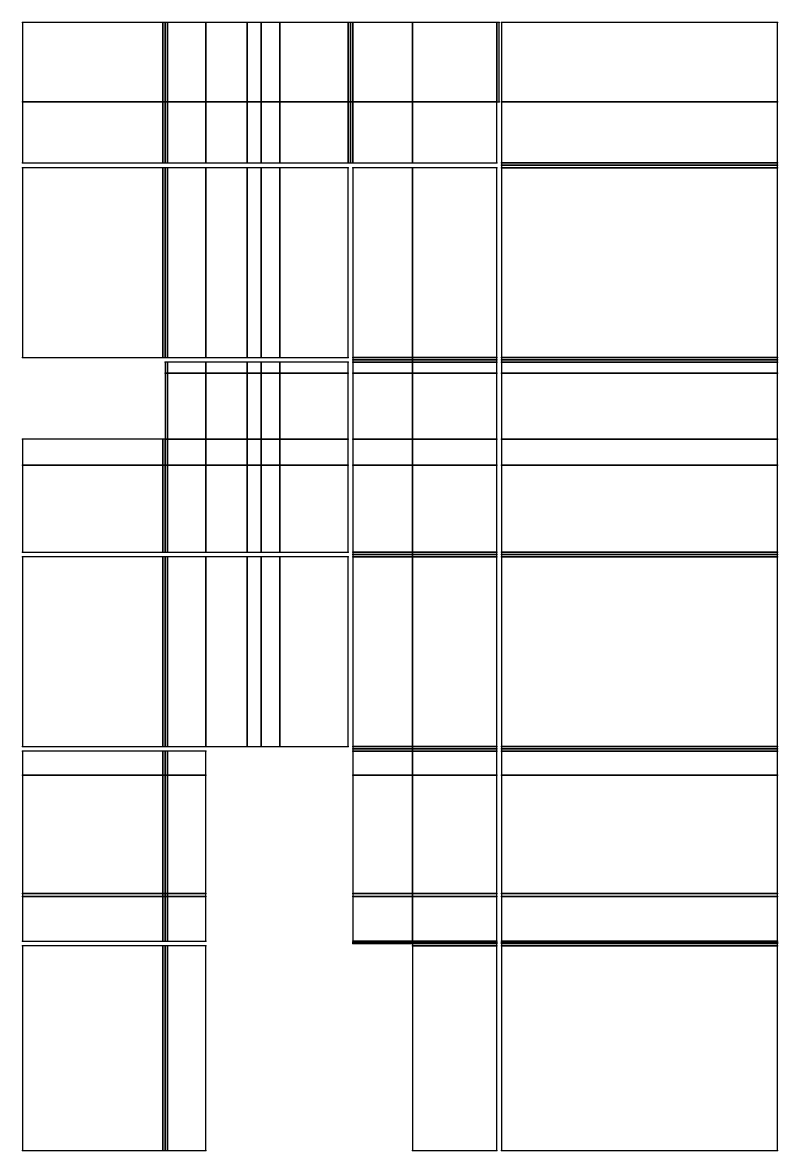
# Model space of a CAD drawing. Extents: x 0 to 55.8, y 0 to 48.2.
# Drawn here: x 0 to 32.26, y 0 to 48.16 of the extents above; entities that cross this region are included whole.
import ezdxf

# ---------------------------------------------------------------- set-up
doc = ezdxf.new("R2010")
doc.units = 0
doc.layers.add('points', color=1, linetype='CONTINUOUS')
doc.layers.add('slabs_blocks', color=1, linetype='CONTINUOUS')

msp = doc.modelspace()

# ---------------------------------------------------------------- linework, layer by layer
at = {"layer": 'points', "color": 0}
for p in [(0, 48.159, 4.4196), (5.996, 48.159, 4.4196), (6.096, 48.159, 4.4196), (6.196, 48.159, 4.4196), (7.828, 48.159, 4.4196), (9.596, 48.159, 4.4196), (10.2, 48.159, 4.4196), (11, 48.159, 4.4196), (13.9208, 48.159, 4.4196), (14.0208, 48.159, 4.4196), (14.1208, 48.159, 4.4196), (16.66, 48.159, 4.4196), (20.2708, 48.159, 4.4196), (20.3708, 48.159, 4.4196), (20.4708, 48.159, 4.4196), (32.2596, 48.159, 4.4196), (0, 44.77, 4.7752), (0, 44.77, 4.4196), (5.996, 44.77, 4.7752), (5.996, 44.77, 4.4196), (6.096, 44.77, 4.4196), (6.096, 44.77, 4.7752), (6.196, 44.77, 4.7752), (6.196, 44.77, 4.4196), (7.828, 44.77, 4.7752), (7.828, 44.77, 4.4196), (9.596, 44.77, 4.4196), (9.596, 44.77, 4.7752), (10.2, 44.77, 4.7752), (10.2, 44.77, 4.4196), (11, 44.77, 4.7752), (11, 44.77, 4.4196), (13.9208, 44.77, 4.4196), (13.9208, 44.77, 4.7752), (14.0208, 44.77, 4.4196), (14.0208, 44.77, 4.7752), (14.1208, 44.77, 4.4196), (14.1208, 44.77, 4.7752), (16.66, 44.77, 4.4196), (16.66, 44.77, 4.7752), (20.2708, 44.77, 4.4196), (20.2708, 44.77, 4.7752), (20.3708, 44.77, 4.4196), (20.4708, 44.77, 4.4196), (32.2596, 44.77, 4.4196), (0, 42.163, 4.7752), (0, 41.963, 4.7752), (5.996, 42.163, 4.7752), (5.996, 41.963, 4.7752), (6.096, 42.163, 4.7752), (6.096, 41.963, 4.7752), (6.196, 42.163, 4.7752), (6.196, 41.963, 4.7752), (7.828, 42.163, 4.7752), (7.828, 41.963, 4.7752), (9.596, 42.163, 4.7752), (9.596, 41.963, 4.7752), (10.2, 42.163, 4.7752), (10.2, 41.963, 4.7752), (11, 42.163, 4.7752), (11, 41.963, 4.7752), (13.9208, 42.163, 4.7752), (13.9208, 41.963, 4.7752), (14.0208, 42.163, 4.7752), (14.1208, 42.163, 4.7752), (14.1208, 41.963, 4.7752), (16.66, 42.163, 4.7752), (16.66, 41.963, 4.7752), (20.2708, 42.163, 4.7752), (20.2708, 41.963, 4.7752), (20.4708, 42.163, 4.4196), (20.4708, 42.063, 4.4196), (20.4708, 41.963, 4.4196), (32.2596, 42.163, 4.4196), (32.2596, 42.063, 4.4196), (32.2596, 41.963, 4.4196), (0, 33.857, 4.7752), (5.996, 33.857, 4.7752), (6.096, 33.857, 4.7752), (6.196, 33.857, 4.7752), (7.828, 33.857, 4.7752), (9.596, 33.857, 4.7752), (10.2, 33.857, 4.7752), (11, 33.857, 4.7752), (13.9208, 33.857, 4.7752), (14.1208, 33.857, 4.7752), (14.1208, 33.757, 4.7752), (16.66, 33.857, 4.7752), (16.66, 33.757, 4.7752), (20.2708, 33.857, 4.7752), (20.2708, 33.757, 4.7752), (20.4708, 33.857, 4.4196), (20.4708, 33.757, 4.4196), (32.2596, 33.857, 4.4196), (32.2596, 33.757, 4.4196), (6.096, 33.657, 4.7752), (6.196, 33.657, 4.7752), (7.828, 33.657, 4.7752), (9.596, 33.657, 4.7752), (10.2, 33.657, 4.7752), (11, 33.657, 4.7752), (13.9208, 33.657, 4.7752), (14.1208, 33.657, 4.7752), (16.66, 33.657, 4.7752), (20.2708, 33.657, 4.7752), (20.4708, 33.657, 4.4196), (32.2596, 33.657, 4.4196), (6.096, 33.183, 4.7752), (6.196, 33.183, 4.7752), (7.828, 33.183, 4.7752), (9.596, 33.183, 4.7752), (10.2, 33.183, 4.7752), (11, 33.183, 4.7752), (13.9208, 33.183, 4.7752), (14.1208, 33.183, 4.7752), (16.66, 33.183, 4.7752), (20.2708, 33.183, 4.7752), (20.4708, 33.183, 4.4196), (32.2596, 33.183, 4.4196), (0, 30.373, 4.7752), (5.996, 30.373, 4.7752), (6.096, 30.373, 4.7752), (6.196, 30.373, 4.7752), (7.828, 30.373, 4.7752), (9.596, 30.373, 4.7752), (10.2, 30.373, 4.7752), (11, 30.373, 4.7752), (13.9208, 30.373, 4.7752), (14.1208, 30.373, 4.7752), (16.66, 30.373, 4.7752), (20.2708, 30.373, 4.7752), (20.4708, 30.373, 4.4196), (32.2596, 30.373, 4.4196), (0, 29.257, 4.7752), (5.996, 29.257, 4.7752), (6.096, 29.257, 4.7752), (6.196, 29.257, 4.7752), (7.828, 29.257, 4.7752), (9.596, 29.257, 4.7752), (10.2, 29.257, 4.7752), (11, 29.257, 4.7752), (13.9208, 29.257, 4.7752), (14.1208, 29.257, 4.7752), (16.66, 29.257, 4.7752), (20.2708, 29.257, 4.7752), (20.4708, 29.257, 4.4196), (32.2596, 29.257, 4.4196), (0, 25.551, 4.7752), (5.996, 25.551, 4.7752), (6.096, 25.551, 4.7752), (6.196, 25.551, 4.7752), (7.828, 25.551, 4.7752), (9.596, 25.551, 4.7752), (10.2, 25.551, 4.7752), (11, 25.551, 4.7752), (13.9208, 25.551, 4.7752), (14.1208, 25.551, 4.7752), (16.66, 25.551, 4.7752), (20.2708, 25.551, 4.7752), (20.4708, 25.551, 4.4196), (32.2596, 25.551, 4.4196), (0, 25.351, 4.7752), (5.996, 25.351, 4.7752), (6.096, 25.351, 4.7752), (6.196, 25.351, 4.7752), (7.828, 25.351, 4.7752), (9.596, 25.351, 4.7752), (10.2, 25.351, 4.7752), (11, 25.351, 4.7752), (13.9208, 25.351, 4.7752), (14.1208, 25.451, 4.7752), (14.1208, 25.351, 4.7752), (16.66, 25.451, 4.7752), (16.66, 25.351, 4.7752), (20.2708, 25.451, 4.7752), (20.2708, 25.351, 4.7752), (20.4708, 25.451, 4.4196), (20.4708, 25.351, 4.4196), (32.2596, 25.451, 4.4196), (32.2596, 25.351, 4.4196), (0, 17.245, 4.7752), (0, 17.045, 4.7752), (5.996, 17.245, 4.7752), (5.996, 17.045, 4.7752), (6.096, 17.245, 4.7752), (6.096, 17.045, 4.7752), (6.196, 17.245, 4.7752), (6.196, 17.045, 4.7752), (7.828, 17.245, 4.7752), (7.828, 17.045, 4.7752), (9.596, 17.245, 4.7752), (10.2, 17.245, 4.7752), (11, 17.245, 4.7752), (13.9208, 17.245, 4.7752), (14.1208, 17.245, 4.7752), (14.1208, 17.145, 4.7752), (14.1208, 17.045, 4.7752), (16.66, 17.245, 4.7752), (16.66, 17.145, 4.7752), (16.66, 17.045, 4.7752), (20.2708, 17.245, 4.7752), (20.2708, 17.145, 4.7752), (20.2708, 17.045, 4.7752), (20.4708, 17.245, 4.4196), (20.4708, 17.145, 4.4196), (20.4708, 17.045, 4.4196), (32.2596, 17.245, 4.4196), (32.2596, 17.145, 4.4196), (32.2596, 17.045, 4.4196), (0, 16.02, 4.7752), (5.996, 16.02, 4.7752), (6.096, 16.02, 4.7752), (6.196, 16.02, 4.7752), (7.828, 16.02, 4.7752), (14.1208, 16.02, 4.7752), (16.66, 16.02, 4.7752), (20.2708, 16.02, 4.7752), (20.4708, 16.02, 4.4196), (32.2596, 16.02, 4.4196), (0, 10.975, 4.7752), (0, 10.839, 4.7752), (5.996, 10.975, 4.7752), (5.996, 10.839, 4.7752), (6.096, 10.975, 4.7752), (6.096, 10.839, 4.7752), (6.196, 10.975, 4.7752), (6.196, 10.839, 4.7752), (7.828, 10.975, 4.7752), (7.828, 10.839, 4.7752), (14.1208, 10.975, 4.7752), (14.1208, 10.839, 4.7752), (16.66, 10.975, 4.7752), (16.66, 10.839, 4.7752), (20.2708, 10.975, 4.7752), (20.2708, 10.839, 4.7752), (20.4708, 10.975, 4.4196), (20.4708, 10.975, 4.7752), (20.4708, 10.839, 4.4196), (20.4708, 10.839, 4.7752), (32.2596, 10.975, 4.4196), (32.2596, 10.975, 4.7752), (32.2596, 10.839, 4.4196), (32.2596, 10.839, 4.7752), (0, 8.939, 4.7752), (0, 8.739, 4.7752), (5.996, 8.939, 4.7752), (5.996, 8.739, 4.7752), (6.096, 8.939, 4.7752), (6.096, 8.739, 4.7752), (6.196, 8.939, 4.7752), (6.196, 8.739, 4.7752), (7.828, 8.939, 4.7752), (7.828, 8.739, 4.7752), (14.1208, 8.939, 4.7752), (14.1208, 8.875, 4.7752), (14.1208, 8.839, 4.7752), (16.66, 8.939, 4.7752), (16.66, 8.875, 4.7752), (16.66, 8.839, 4.7752), (16.66, 8.739, 4.7752), (20.2708, 8.939, 4.7752), (20.2708, 8.875, 4.7752), (20.2708, 8.839, 4.7752), (20.2708, 8.739, 4.7752), (20.4708, 8.939, 4.4196), (20.4708, 8.939, 4.7752), (20.4708, 8.875, 4.4196), (20.4708, 8.875, 4.7752), (20.4708, 8.839, 4.4196), (20.4708, 8.839, 4.7752), (20.4708, 8.739, 4.7752), (32.2596, 8.939, 4.4196), (32.2596, 8.939, 4.7752), (32.2596, 8.875, 4.4196), (32.2596, 8.875, 4.7752), (32.2596, 8.839, 4.4196), (32.2596, 8.839, 4.7752), (32.2596, 8.739, 4.7752), (0, 0, 4.7752), (5.996, 0, 4.7752), (6.096, 0, 4.7752), (6.196, 0, 4.7752), (7.828, 0, 4.7752), (16.66, 0, 4.7752), (20.2708, 0, 4.7752), (20.4708, 0, 4.7752), (32.2596, 0, 4.7752)]:
    msp.add_point(p, dxfattribs=at)
at = {"layer": 'slabs_blocks', "color": 0}
for p, q in [((5.996, 48.159, 4.4196), (0, 48.159, 4.4196)), ((0, 48.159, 4.4196), (0, 44.77, 4.4196)), ((5.996, 44.77, 4.4196), (5.996, 48.159, 4.4196)), ((6.096, 48.159, 4.4196), (5.996, 48.159, 4.4196)), ((6.096, 44.77, 4.4196), (6.096, 48.159, 4.4196)), ((6.196, 48.159, 4.4196), (6.096, 48.159, 4.4196)), ((7.828, 48.159, 4.4196), (6.196, 48.159, 4.4196)), ((6.196, 44.77, 4.4196), (6.196, 48.159, 4.4196)), ((9.596, 48.159, 4.4196), (7.828, 48.159, 4.4196)), ((7.828, 44.77, 4.4196), (7.828, 48.159, 4.4196)), ((9.596, 44.77, 4.4196), (9.596, 48.159, 4.4196)), ((10.2, 48.159, 4.4196), (9.596, 48.159, 4.4196)), ((11, 48.159, 4.4196), (10.2, 48.159, 4.4196)), ((10.2, 44.77, 4.4196), (10.2, 48.159, 4.4196)), ((11, 44.77, 4.4196), (11, 48.159, 4.4196)), ((13.9208, 48.159, 4.4196), (11, 48.159, 4.4196)), ((13.9208, 44.77, 4.4196), (13.9208, 48.159, 4.4196)), ((14.0208, 48.159, 4.4196), (13.9208, 48.159, 4.4196)), ((14.0208, 44.77, 4.4196), (14.0208, 48.159, 4.4196)), ((14.1208, 48.159, 4.4196), (14.0208, 48.159, 4.4196)), ((14.1208, 44.77, 4.4196), (14.1208, 48.159, 4.4196)), ((16.66, 48.159, 4.4196), (14.1208, 48.159, 4.4196)), ((20.2708, 48.159, 4.4196), (16.66, 48.159, 4.4196)), ((16.66, 44.77, 4.4196), (16.66, 48.159, 4.4196)), ((20.2708, 44.77, 4.4196), (20.2708, 48.159, 4.4196)), ((20.3708, 48.159, 4.4196), (20.2708, 48.159, 4.4196)), ((20.3708, 44.77, 4.4196), (20.3708, 48.159, 4.4196)), ((32.2596, 48.159, 4.4196), (20.4708, 48.159, 4.4196)), ((20.4708, 48.159, 4.4196), (20.4708, 44.77, 4.4196)), ((32.2596, 44.77, 4.4196), (32.2596, 48.159, 4.4196)), ((0, 44.77, 4.7752), (0, 42.163, 4.7752)), ((5.996, 44.77, 4.7752), (0, 44.77, 4.7752)), ((0, 44.77, 4.4196), (5.996, 44.77, 4.4196)), ((5.996, 42.163, 4.7752), (5.996, 44.77, 4.7752)), ((6.096, 44.77, 4.7752), (5.996, 44.77, 4.7752)), ((5.996, 44.77, 4.4196), (6.096, 44.77, 4.4196)), ((6.096, 42.163, 4.7752), (6.096, 44.77, 4.7752)), ((6.196, 44.77, 4.7752), (6.096, 44.77, 4.7752)), ((6.096, 44.77, 4.4196), (6.196, 44.77, 4.4196)), ((6.196, 42.163, 4.7752), (6.196, 44.77, 4.7752)), ((7.828, 44.77, 4.7752), (6.196, 44.77, 4.7752)), ((6.196, 44.77, 4.4196), (7.828, 44.77, 4.4196)), ((9.596, 44.77, 4.7752), (7.828, 44.77, 4.7752)), ((7.828, 44.77, 4.4196), (9.596, 44.77, 4.4196)), ((7.828, 42.163, 4.7752), (7.828, 44.77, 4.7752)), ((9.596, 42.163, 4.7752), (9.596, 44.77, 4.7752)), ((10.2, 44.77, 4.7752), (9.596, 44.77, 4.7752)), ((9.596, 44.77, 4.4196), (10.2, 44.77, 4.4196)), ((10.2, 42.163, 4.7752), (10.2, 44.77, 4.7752)), ((11, 44.77, 4.7752), (10.2, 44.77, 4.7752)), ((10.2, 44.77, 4.4196), (11, 44.77, 4.4196)), ((13.9208, 44.77, 4.7752), (11, 44.77, 4.7752)), ((11, 42.163, 4.7752), (11, 44.77, 4.7752)), ((11, 44.77, 4.4196), (13.9208, 44.77, 4.4196)), ((13.9208, 42.163, 4.7752), (13.9208, 44.77, 4.7752)), ((14.0208, 44.77, 4.7752), (13.9208, 44.77, 4.7752)), ((13.9208, 44.77, 4.4196), (14.0208, 44.77, 4.4196)), ((14.0208, 42.163, 4.7752), (14.0208, 44.77, 4.7752)), ((14.1208, 44.77, 4.7752), (14.0208, 44.77, 4.7752)), ((14.0208, 44.77, 4.4196), (14.1208, 44.77, 4.4196)), ((14.1208, 42.163, 4.7752), (14.1208, 44.77, 4.7752)), ((16.66, 44.77, 4.7752), (14.1208, 44.77, 4.7752)), ((14.1208, 44.77, 4.4196), (16.66, 44.77, 4.4196)), ((16.66, 44.77, 4.4196), (20.2708, 44.77, 4.4196)), ((20.2708, 44.77, 4.7752), (16.66, 44.77, 4.7752)), ((16.66, 42.163, 4.7752), (16.66, 44.77, 4.7752)), ((20.2708, 44.77, 4.4196), (20.3708, 44.77, 4.4196)), ((20.2708, 42.163, 4.7752), (20.2708, 44.77, 4.7752)), ((32.2596, 44.77, 4.4196), (20.4708, 44.77, 4.4196)), ((20.4708, 44.77, 4.4196), (20.4708, 42.163, 4.4196)), ((32.2596, 42.163, 4.4196), (32.2596, 44.77, 4.4196)), ((0, 42.163, 4.7752), (5.996, 42.163, 4.7752)), ((5.996, 41.963, 4.7752), (0, 41.963, 4.7752)), ((0, 41.963, 4.7752), (0, 33.857, 4.7752)), ((5.996, 42.163, 4.7752), (6.096, 42.163, 4.7752)), ((6.096, 41.963, 4.7752), (5.996, 41.963, 4.7752)), ((5.996, 33.857, 4.7752), (5.996, 41.963, 4.7752)), ((6.096, 42.163, 4.7752), (6.196, 42.163, 4.7752)), ((6.096, 33.857, 4.7752), (6.096, 41.963, 4.7752)), ((6.196, 41.963, 4.7752), (6.096, 41.963, 4.7752)), ((6.196, 42.163, 4.7752), (7.828, 42.163, 4.7752)), ((6.196, 33.857, 4.7752), (6.196, 41.963, 4.7752)), ((7.828, 41.963, 4.7752), (6.196, 41.963, 4.7752)), ((7.828, 42.163, 4.7752), (9.596, 42.163, 4.7752)), ((7.828, 33.857, 4.7752), (7.828, 41.963, 4.7752)), ((9.596, 41.963, 4.7752), (7.828, 41.963, 4.7752)), ((9.596, 42.163, 4.7752), (10.2, 42.163, 4.7752)), ((9.596, 33.857, 4.7752), (9.596, 41.963, 4.7752)), ((10.2, 41.963, 4.7752), (9.596, 41.963, 4.7752)), ((10.2, 42.163, 4.7752), (11, 42.163, 4.7752)), ((10.2, 33.857, 4.7752), (10.2, 41.963, 4.7752)), ((11, 41.963, 4.7752), (10.2, 41.963, 4.7752)), ((11, 42.163, 4.7752), (13.9208, 42.163, 4.7752)), ((13.9208, 41.963, 4.7752), (11, 41.963, 4.7752)), ((11, 33.857, 4.7752), (11, 41.963, 4.7752)), ((13.9208, 42.163, 4.7752), (14.0208, 42.163, 4.7752)), ((13.9208, 33.857, 4.7752), (13.9208, 41.963, 4.7752)), ((14.0208, 42.163, 4.7752), (14.1208, 42.163, 4.7752)), ((14.1208, 42.163, 4.7752), (16.66, 42.163, 4.7752)), ((14.1208, 41.963, 4.7752), (14.1208, 33.857, 4.7752)), ((16.66, 41.963, 4.7752), (14.1208, 41.963, 4.7752)), ((16.66, 42.163, 4.7752), (20.2708, 42.163, 4.7752)), ((16.66, 33.857, 4.7752), (16.66, 41.963, 4.7752)), ((20.2708, 41.963, 4.7752), (16.66, 41.963, 4.7752)), ((20.2708, 33.857, 4.7752), (20.2708, 41.963, 4.7752)), ((32.2596, 42.163, 4.4196), (20.4708, 42.163, 4.4196)), ((20.4708, 42.163, 4.4196), (20.4708, 42.063, 4.4196)), ((32.2596, 42.063, 4.4196), (20.4708, 42.063, 4.4196)), ((20.4708, 42.063, 4.4196), (20.4708, 41.963, 4.4196)), ((32.2596, 41.963, 4.4196), (20.4708, 41.963, 4.4196)), ((20.4708, 41.963, 4.4196), (20.4708, 33.857, 4.4196)), ((32.2596, 42.063, 4.4196), (32.2596, 42.163, 4.4196)), ((32.2596, 41.963, 4.4196), (32.2596, 42.063, 4.4196)), ((32.2596, 33.857, 4.4196), (32.2596, 41.963, 4.4196)), ((0, 33.857, 4.7752), (5.996, 33.857, 4.7752)), ((5.996, 33.857, 4.7752), (6.096, 33.857, 4.7752)), ((6.096, 33.857, 4.7752), (6.196, 33.857, 4.7752)), ((6.196, 33.857, 4.7752), (7.828, 33.857, 4.7752)), ((7.828, 33.857, 4.7752), (9.596, 33.857, 4.7752)), ((9.596, 33.857, 4.7752), (10.2, 33.857, 4.7752)), ((10.2, 33.857, 4.7752), (11, 33.857, 4.7752)), ((11, 33.857, 4.7752), (13.9208, 33.857, 4.7752)), ((16.66, 33.857, 4.7752), (14.1208, 33.857, 4.7752)), ((14.1208, 33.857, 4.7752), (14.1208, 33.757, 4.7752)), ((16.66, 33.757, 4.7752), (14.1208, 33.757, 4.7752)), ((14.1208, 33.757, 4.7752), (14.1208, 33.657, 4.7752)), ((16.66, 33.757, 4.7752), (16.66, 33.857, 4.7752)), ((20.2708, 33.857, 4.7752), (16.66, 33.857, 4.7752)), ((16.66, 33.657, 4.7752), (16.66, 33.757, 4.7752)), ((20.2708, 33.757, 4.7752), (16.66, 33.757, 4.7752)), ((20.2708, 33.757, 4.7752), (20.2708, 33.857, 4.7752)), ((20.2708, 33.657, 4.7752), (20.2708, 33.757, 4.7752)), ((32.2596, 33.857, 4.4196), (20.4708, 33.857, 4.4196)), ((20.4708, 33.857, 4.4196), (20.4708, 33.757, 4.4196)), ((32.2596, 33.757, 4.4196), (20.4708, 33.757, 4.4196)), ((20.4708, 33.757, 4.4196), (20.4708, 33.657, 4.4196)), ((32.2596, 33.757, 4.4196), (32.2596, 33.857, 4.4196)), ((32.2596, 33.657, 4.4196), (32.2596, 33.757, 4.4196)), ((6.196, 33.657, 4.7752), (6.096, 33.657, 4.7752)), ((6.096, 33.657, 4.7752), (6.096, 33.183, 4.7752)), ((6.196, 33.183, 4.7752), (6.196, 33.657, 4.7752)), ((7.828, 33.657, 4.7752), (6.196, 33.657, 4.7752)), ((7.828, 33.183, 4.7752), (7.828, 33.657, 4.7752)), ((9.596, 33.657, 4.7752), (7.828, 33.657, 4.7752)), ((9.596, 33.183, 4.7752), (9.596, 33.657, 4.7752)), ((10.2, 33.657, 4.7752), (9.596, 33.657, 4.7752)), ((10.2, 33.183, 4.7752), (10.2, 33.657, 4.7752)), ((11, 33.657, 4.7752), (10.2, 33.657, 4.7752)), ((11, 33.183, 4.7752), (11, 33.657, 4.7752)), ((13.9208, 33.657, 4.7752), (11, 33.657, 4.7752)), ((13.9208, 33.183, 4.7752), (13.9208, 33.657, 4.7752)), ((16.66, 33.657, 4.7752), (14.1208, 33.657, 4.7752)), ((14.1208, 33.657, 4.7752), (14.1208, 33.183, 4.7752)), ((20.2708, 33.657, 4.7752), (16.66, 33.657, 4.7752)), ((16.66, 33.183, 4.7752), (16.66, 33.657, 4.7752)), ((20.2708, 33.183, 4.7752), (20.2708, 33.657, 4.7752)), ((32.2596, 33.657, 4.4196), (20.4708, 33.657, 4.4196)), ((20.4708, 33.657, 4.4196), (20.4708, 33.183, 4.4196)), ((32.2596, 33.183, 4.4196), (32.2596, 33.657, 4.4196)), ((6.196, 33.183, 4.7752), (6.096, 33.183, 4.7752)), ((6.096, 33.183, 4.7752), (6.096, 30.373, 4.7752)), ((7.828, 33.183, 4.7752), (6.196, 33.183, 4.7752)), ((6.196, 30.373, 4.7752), (6.196, 33.183, 4.7752)), ((7.828, 30.373, 4.7752), (7.828, 33.183, 4.7752)), ((9.596, 33.183, 4.7752), (7.828, 33.183, 4.7752)), ((9.596, 30.373, 4.7752), (9.596, 33.183, 4.7752)), ((10.2, 33.183, 4.7752), (9.596, 33.183, 4.7752)), ((10.2, 30.373, 4.7752), (10.2, 33.183, 4.7752)), ((11, 33.183, 4.7752), (10.2, 33.183, 4.7752)), ((11, 30.373, 4.7752), (11, 33.183, 4.7752)), ((13.9208, 33.183, 4.7752), (11, 33.183, 4.7752)), ((13.9208, 30.373, 4.7752), (13.9208, 33.183, 4.7752)), ((16.66, 33.183, 4.7752), (14.1208, 33.183, 4.7752)), ((14.1208, 33.183, 4.7752), (14.1208, 30.373, 4.7752)), ((16.66, 30.373, 4.7752), (16.66, 33.183, 4.7752)), ((20.2708, 33.183, 4.7752), (16.66, 33.183, 4.7752)), ((20.2708, 30.373, 4.7752), (20.2708, 33.183, 4.7752)), ((32.2596, 33.183, 4.4196), (20.4708, 33.183, 4.4196)), ((20.4708, 33.183, 4.4196), (20.4708, 30.373, 4.4196)), ((32.2596, 30.373, 4.4196), (32.2596, 33.183, 4.4196)), ((5.996, 30.373, 4.7752), (0, 30.373, 4.7752)), ((0, 30.373, 4.7752), (0, 29.257, 4.7752)), ((5.996, 29.257, 4.7752), (5.996, 30.373, 4.7752)), ((6.096, 30.373, 4.7752), (5.996, 30.373, 4.7752)), ((6.096, 29.257, 4.7752), (6.096, 30.373, 4.7752)), ((6.196, 30.373, 4.7752), (6.096, 30.373, 4.7752)), ((6.196, 29.257, 4.7752), (6.196, 30.373, 4.7752)), ((7.828, 30.373, 4.7752), (6.196, 30.373, 4.7752)), ((9.596, 30.373, 4.7752), (7.828, 30.373, 4.7752)), ((7.828, 29.257, 4.7752), (7.828, 30.373, 4.7752)), ((9.596, 29.257, 4.7752), (9.596, 30.373, 4.7752)), ((10.2, 30.373, 4.7752), (9.596, 30.373, 4.7752)), ((10.2, 29.257, 4.7752), (10.2, 30.373, 4.7752)), ((11, 30.373, 4.7752), (10.2, 30.373, 4.7752)), ((11, 29.257, 4.7752), (11, 30.373, 4.7752)), ((13.9208, 30.373, 4.7752), (11, 30.373, 4.7752)), ((13.9208, 29.257, 4.7752), (13.9208, 30.373, 4.7752)), ((16.66, 30.373, 4.7752), (14.1208, 30.373, 4.7752)), ((14.1208, 30.373, 4.7752), (14.1208, 29.257, 4.7752)), ((16.66, 29.257, 4.7752), (16.66, 30.373, 4.7752)), ((20.2708, 30.373, 4.7752), (16.66, 30.373, 4.7752)), ((20.2708, 29.257, 4.7752), (20.2708, 30.373, 4.7752)), ((32.2596, 30.373, 4.4196), (20.4708, 30.373, 4.4196)), ((20.4708, 30.373, 4.4196), (20.4708, 29.257, 4.4196)), ((32.2596, 29.257, 4.4196), (32.2596, 30.373, 4.4196)), ((5.996, 29.257, 4.7752), (0, 29.257, 4.7752)), ((0, 29.257, 4.7752), (0, 25.551, 4.7752)), ((5.996, 25.551, 4.7752), (5.996, 29.257, 4.7752)), ((6.096, 29.257, 4.7752), (5.996, 29.257, 4.7752)), ((6.196, 29.257, 4.7752), (6.096, 29.257, 4.7752)), ((6.096, 25.551, 4.7752), (6.096, 29.257, 4.7752)), ((7.828, 29.257, 4.7752), (6.196, 29.257, 4.7752)), ((6.196, 25.551, 4.7752), (6.196, 29.257, 4.7752)), ((9.596, 29.257, 4.7752), (7.828, 29.257, 4.7752)), ((7.828, 25.551, 4.7752), (7.828, 29.257, 4.7752)), ((9.596, 25.551, 4.7752), (9.596, 29.257, 4.7752)), ((10.2, 29.257, 4.7752), (9.596, 29.257, 4.7752)), ((10.2, 25.551, 4.7752), (10.2, 29.257, 4.7752)), ((11, 29.257, 4.7752), (10.2, 29.257, 4.7752)), ((11, 25.551, 4.7752), (11, 29.257, 4.7752)), ((13.9208, 29.257, 4.7752), (11, 29.257, 4.7752)), ((13.9208, 25.551, 4.7752), (13.9208, 29.257, 4.7752)), ((16.66, 29.257, 4.7752), (14.1208, 29.257, 4.7752)), ((14.1208, 29.257, 4.7752), (14.1208, 25.551, 4.7752)), ((16.66, 25.551, 4.7752), (16.66, 29.257, 4.7752)), ((20.2708, 29.257, 4.7752), (16.66, 29.257, 4.7752)), ((20.2708, 25.551, 4.7752), (20.2708, 29.257, 4.7752)), ((32.2596, 29.257, 4.4196), (20.4708, 29.257, 4.4196)), ((20.4708, 29.257, 4.4196), (20.4708, 25.551, 4.4196)), ((32.2596, 25.551, 4.4196), (32.2596, 29.257, 4.4196)), ((0, 25.551, 4.7752), (5.996, 25.551, 4.7752)), ((5.996, 25.551, 4.7752), (6.096, 25.551, 4.7752)), ((6.096, 25.551, 4.7752), (6.196, 25.551, 4.7752)), ((6.196, 25.551, 4.7752), (7.828, 25.551, 4.7752)), ((7.828, 25.551, 4.7752), (9.596, 25.551, 4.7752)), ((9.596, 25.551, 4.7752), (10.2, 25.551, 4.7752)), ((10.2, 25.551, 4.7752), (11, 25.551, 4.7752)), ((11, 25.551, 4.7752), (13.9208, 25.551, 4.7752)), ((16.66, 25.551, 4.7752), (14.1208, 25.551, 4.7752)), ((14.1208, 25.551, 4.7752), (14.1208, 25.451, 4.7752)), ((16.66, 25.451, 4.7752), (16.66, 25.551, 4.7752)), ((20.2708, 25.551, 4.7752), (16.66, 25.551, 4.7752)), ((20.2708, 25.451, 4.7752), (20.2708, 25.551, 4.7752)), ((32.2596, 25.551, 4.4196), (20.4708, 25.551, 4.4196)), ((20.4708, 25.551, 4.4196), (20.4708, 25.451, 4.4196)), ((32.2596, 25.451, 4.4196), (32.2596, 25.551, 4.4196)), ((5.996, 25.351, 4.7752), (0, 25.351, 4.7752)), ((0, 25.351, 4.7752), (0, 17.245, 4.7752)), ((5.996, 17.245, 4.7752), (5.996, 25.351, 4.7752)), ((6.096, 25.351, 4.7752), (5.996, 25.351, 4.7752)), ((6.096, 17.245, 4.7752), (6.096, 25.351, 4.7752)), ((6.196, 25.351, 4.7752), (6.096, 25.351, 4.7752)), ((6.196, 17.245, 4.7752), (6.196, 25.351, 4.7752)), ((7.828, 25.351, 4.7752), (6.196, 25.351, 4.7752)), ((9.596, 25.351, 4.7752), (7.828, 25.351, 4.7752)), ((7.828, 17.245, 4.7752), (7.828, 25.351, 4.7752)), ((9.596, 17.245, 4.7752), (9.596, 25.351, 4.7752)), ((10.2, 25.351, 4.7752), (9.596, 25.351, 4.7752)), ((10.2, 17.245, 4.7752), (10.2, 25.351, 4.7752)), ((11, 25.351, 4.7752), (10.2, 25.351, 4.7752)), ((11, 17.245, 4.7752), (11, 25.351, 4.7752)), ((13.9208, 25.351, 4.7752), (11, 25.351, 4.7752)), ((13.9208, 17.245, 4.7752), (13.9208, 25.351, 4.7752)), ((16.66, 25.451, 4.7752), (14.1208, 25.451, 4.7752)), ((14.1208, 25.451, 4.7752), (14.1208, 25.351, 4.7752)), ((16.66, 25.351, 4.7752), (14.1208, 25.351, 4.7752)), ((14.1208, 25.351, 4.7752), (14.1208, 17.245, 4.7752)), ((20.2708, 25.451, 4.7752), (16.66, 25.451, 4.7752)), ((16.66, 25.351, 4.7752), (16.66, 25.451, 4.7752)), ((20.2708, 25.351, 4.7752), (16.66, 25.351, 4.7752)), ((16.66, 17.245, 4.7752), (16.66, 25.351, 4.7752)), ((20.2708, 25.351, 4.7752), (20.2708, 25.451, 4.7752)), ((20.2708, 17.245, 4.7752), (20.2708, 25.351, 4.7752)), ((32.2596, 25.451, 4.4196), (20.4708, 25.451, 4.4196)), ((20.4708, 25.451, 4.4196), (20.4708, 25.351, 4.4196)), ((32.2596, 25.351, 4.4196), (20.4708, 25.351, 4.4196)), ((20.4708, 25.351, 4.4196), (20.4708, 17.245, 4.4196)), ((32.2596, 25.351, 4.4196), (32.2596, 25.451, 4.4196)), ((32.2596, 17.245, 4.4196), (32.2596, 25.351, 4.4196)), ((0, 17.245, 4.7752), (5.996, 17.245, 4.7752)), ((5.996, 17.045, 4.7752), (0, 17.045, 4.7752)), ((0, 17.045, 4.7752), (0, 16.02, 4.7752)), ((5.996, 17.245, 4.7752), (6.096, 17.245, 4.7752)), ((5.996, 16.02, 4.7752), (5.996, 17.045, 4.7752)), ((6.096, 17.045, 4.7752), (5.996, 17.045, 4.7752)), ((6.096, 17.245, 4.7752), (6.196, 17.245, 4.7752)), ((6.096, 16.02, 4.7752), (6.096, 17.045, 4.7752)), ((6.196, 17.045, 4.7752), (6.096, 17.045, 4.7752)), ((6.196, 17.245, 4.7752), (7.828, 17.245, 4.7752)), ((6.196, 16.02, 4.7752), (6.196, 17.045, 4.7752)), ((7.828, 17.045, 4.7752), (6.196, 17.045, 4.7752)), ((7.828, 17.245, 4.7752), (9.596, 17.245, 4.7752)), ((7.828, 16.02, 4.7752), (7.828, 17.045, 4.7752)), ((9.596, 17.245, 4.7752), (10.2, 17.245, 4.7752)), ((10.2, 17.245, 4.7752), (11, 17.245, 4.7752)), ((11, 17.245, 4.7752), (13.9208, 17.245, 4.7752)), ((16.66, 17.245, 4.7752), (14.1208, 17.245, 4.7752)), ((14.1208, 17.245, 4.7752), (14.1208, 17.145, 4.7752)), ((14.1208, 17.145, 4.7752), (14.1208, 17.045, 4.7752)), ((16.66, 17.145, 4.7752), (14.1208, 17.145, 4.7752)), ((16.66, 17.045, 4.7752), (14.1208, 17.045, 4.7752)), ((14.1208, 17.045, 4.7752), (14.1208, 16.02, 4.7752)), ((20.2708, 17.245, 4.7752), (16.66, 17.245, 4.7752)), ((16.66, 17.145, 4.7752), (16.66, 17.245, 4.7752)), ((20.2708, 17.145, 4.7752), (16.66, 17.145, 4.7752)), ((16.66, 17.045, 4.7752), (16.66, 17.145, 4.7752)), ((16.66, 16.02, 4.7752), (16.66, 17.045, 4.7752)), ((20.2708, 17.045, 4.7752), (16.66, 17.045, 4.7752)), ((20.2708, 17.145, 4.7752), (20.2708, 17.245, 4.7752)), ((20.2708, 17.045, 4.7752), (20.2708, 17.145, 4.7752)), ((20.2708, 16.02, 4.7752), (20.2708, 17.045, 4.7752)), ((32.2596, 17.245, 4.4196), (20.4708, 17.245, 4.4196)), ((20.4708, 17.245, 4.4196), (20.4708, 17.145, 4.4196)), ((32.2596, 17.145, 4.4196), (20.4708, 17.145, 4.4196)), ((20.4708, 17.145, 4.4196), (20.4708, 17.045, 4.4196)), ((32.2596, 17.045, 4.4196), (20.4708, 17.045, 4.4196)), ((20.4708, 17.045, 4.4196), (20.4708, 16.02, 4.4196)), ((32.2596, 17.145, 4.4196), (32.2596, 17.245, 4.4196)), ((32.2596, 17.045, 4.4196), (32.2596, 17.145, 4.4196)), ((32.2596, 16.02, 4.4196), (32.2596, 17.045, 4.4196)), ((5.996, 16.02, 4.7752), (0, 16.02, 4.7752)), ((0, 16.02, 4.7752), (0, 10.975, 4.7752)), ((6.096, 16.02, 4.7752), (5.996, 16.02, 4.7752)), ((5.996, 10.975, 4.7752), (5.996, 16.02, 4.7752)), ((6.096, 10.975, 4.7752), (6.096, 16.02, 4.7752)), ((6.196, 16.02, 4.7752), (6.096, 16.02, 4.7752)), ((6.196, 10.975, 4.7752), (6.196, 16.02, 4.7752)), ((7.828, 16.02, 4.7752), (6.196, 16.02, 4.7752)), ((7.828, 10.975, 4.7752), (7.828, 16.02, 4.7752)), ((16.66, 16.02, 4.7752), (14.1208, 16.02, 4.7752)), ((14.1208, 16.02, 4.7752), (14.1208, 10.975, 4.7752)), ((16.66, 10.975, 4.7752), (16.66, 16.02, 4.7752)), ((20.2708, 16.02, 4.7752), (16.66, 16.02, 4.7752)), ((20.2708, 10.975, 4.7752), (20.2708, 16.02, 4.7752)), ((20.4708, 16.02, 4.4196), (20.4708, 10.975, 4.4196)), ((32.2596, 16.02, 4.4196), (20.4708, 16.02, 4.4196)), ((32.2596, 10.975, 4.4196), (32.2596, 16.02, 4.4196)), ((5.996, 10.975, 4.7752), (0, 10.975, 4.7752)), ((0, 10.975, 4.7752), (0, 10.839, 4.7752)), ((5.996, 10.839, 4.7752), (0, 10.839, 4.7752)), ((0, 10.839, 4.7752), (0, 8.939, 4.7752)), ((5.996, 10.839, 4.7752), (5.996, 10.975, 4.7752)), ((6.096, 10.975, 4.7752), (5.996, 10.975, 4.7752)), ((5.996, 8.939, 4.7752), (5.996, 10.839, 4.7752)), ((6.096, 10.839, 4.7752), (5.996, 10.839, 4.7752)), ((6.096, 10.839, 4.7752), (6.096, 10.975, 4.7752)), ((6.196, 10.975, 4.7752), (6.096, 10.975, 4.7752)), ((6.096, 8.939, 4.7752), (6.096, 10.839, 4.7752)), ((6.196, 10.839, 4.7752), (6.096, 10.839, 4.7752)), ((6.196, 10.839, 4.7752), (6.196, 10.975, 4.7752)), ((7.828, 10.975, 4.7752), (6.196, 10.975, 4.7752)), ((6.196, 8.939, 4.7752), (6.196, 10.839, 4.7752)), ((7.828, 10.839, 4.7752), (6.196, 10.839, 4.7752)), ((7.828, 10.839, 4.7752), (7.828, 10.975, 4.7752)), ((7.828, 8.939, 4.7752), (7.828, 10.839, 4.7752)), ((16.66, 10.975, 4.7752), (14.1208, 10.975, 4.7752)), ((14.1208, 10.975, 4.7752), (14.1208, 10.839, 4.7752)), ((14.1208, 10.839, 4.7752), (14.1208, 8.939, 4.7752)), ((16.66, 10.839, 4.7752), (14.1208, 10.839, 4.7752)), ((16.66, 10.839, 4.7752), (16.66, 10.975, 4.7752)), ((20.2708, 10.975, 4.7752), (16.66, 10.975, 4.7752)), ((16.66, 8.939, 4.7752), (16.66, 10.839, 4.7752)), ((20.2708, 10.839, 4.7752), (16.66, 10.839, 4.7752)), ((20.2708, 10.839, 4.7752), (20.2708, 10.975, 4.7752)), ((20.2708, 8.939, 4.7752), (20.2708, 10.839, 4.7752)), ((32.2596, 10.975, 4.7752), (20.4708, 10.975, 4.7752)), ((20.4708, 10.975, 4.7752), (20.4708, 10.839, 4.7752)), ((20.4708, 10.975, 4.4196), (20.4708, 10.839, 4.4196)), ((32.2596, 10.975, 4.4196), (20.4708, 10.975, 4.4196)), ((32.2596, 10.839, 4.7752), (20.4708, 10.839, 4.7752)), ((20.4708, 10.839, 4.7752), (20.4708, 8.939, 4.7752)), ((32.2596, 10.839, 4.4196), (20.4708, 10.839, 4.4196)), ((20.4708, 10.839, 4.4196), (20.4708, 8.939, 4.4196)), ((32.2596, 10.839, 4.7752), (32.2596, 10.975, 4.7752)), ((32.2596, 10.839, 4.4196), (32.2596, 10.975, 4.4196)), ((32.2596, 8.939, 4.4196), (32.2596, 10.839, 4.4196)), ((32.2596, 8.939, 4.7752), (32.2596, 10.839, 4.7752)), ((0, 8.939, 4.7752), (5.996, 8.939, 4.7752)), ((5.996, 8.739, 4.7752), (0, 8.739, 4.7752)), ((0, 8.739, 4.7752), (0, 0, 4.7752)), ((5.996, 8.939, 4.7752), (6.096, 8.939, 4.7752)), ((5.996, 0, 4.7752), (5.996, 8.739, 4.7752)), ((6.096, 8.739, 4.7752), (5.996, 8.739, 4.7752)), ((6.096, 8.939, 4.7752), (6.196, 8.939, 4.7752)), ((6.096, 0, 4.7752), (6.096, 8.739, 4.7752)), ((6.196, 8.739, 4.7752), (6.096, 8.739, 4.7752)), ((6.196, 8.939, 4.7752), (7.828, 8.939, 4.7752)), ((6.196, 0, 4.7752), (6.196, 8.739, 4.7752)), ((7.828, 8.739, 4.7752), (6.196, 8.739, 4.7752)), ((7.828, 0, 4.7752), (7.828, 8.739, 4.7752)), ((16.66, 8.939, 4.7752), (14.1208, 8.939, 4.7752)), ((14.1208, 8.939, 4.7752), (14.1208, 8.875, 4.7752)), ((14.1208, 8.875, 4.7752), (14.1208, 8.839, 4.7752)), ((16.66, 8.875, 4.7752), (14.1208, 8.875, 4.7752)), ((14.1208, 8.839, 4.7752), (16.66, 8.839, 4.7752)), ((16.66, 8.875, 4.7752), (16.66, 8.939, 4.7752)), ((20.2708, 8.939, 4.7752), (16.66, 8.939, 4.7752)), ((16.66, 8.839, 4.7752), (16.66, 8.875, 4.7752)), ((20.2708, 8.875, 4.7752), (16.66, 8.875, 4.7752)), ((20.2708, 8.839, 4.7752), (16.66, 8.839, 4.7752)), ((16.66, 8.839, 4.7752), (16.66, 8.739, 4.7752)), ((20.2708, 8.739, 4.7752), (16.66, 8.739, 4.7752)), ((16.66, 8.739, 4.7752), (16.66, 0, 4.7752)), ((20.2708, 8.875, 4.7752), (20.2708, 8.939, 4.7752)), ((20.2708, 8.839, 4.7752), (20.2708, 8.875, 4.7752)), ((20.2708, 8.739, 4.7752), (20.2708, 8.839, 4.7752)), ((20.2708, 0, 4.7752), (20.2708, 8.739, 4.7752)), ((32.2596, 8.939, 4.7752), (20.4708, 8.939, 4.7752)), ((20.4708, 8.939, 4.7752), (20.4708, 8.875, 4.7752)), ((32.2596, 8.939, 4.4196), (20.4708, 8.939, 4.4196)), ((20.4708, 8.939, 4.4196), (20.4708, 8.875, 4.4196)), ((32.2596, 8.875, 4.7752), (20.4708, 8.875, 4.7752)), ((20.4708, 8.875, 4.7752), (20.4708, 8.839, 4.7752)), ((32.2596, 8.875, 4.4196), (20.4708, 8.875, 4.4196)), ((20.4708, 8.875, 4.4196), (20.4708, 8.839, 4.4196)), ((32.2596, 8.839, 4.7752), (20.4708, 8.839, 4.7752)), ((20.4708, 8.839, 4.7752), (20.4708, 8.739, 4.7752)), ((20.4708, 8.839, 4.4196), (32.2596, 8.839, 4.4196)), ((32.2596, 8.739, 4.7752), (20.4708, 8.739, 4.7752)), ((20.4708, 8.739, 4.7752), (20.4708, 0, 4.7752)), ((32.2596, 8.875, 4.7752), (32.2596, 8.939, 4.7752)), ((32.2596, 8.875, 4.4196), (32.2596, 8.939, 4.4196)), ((32.2596, 8.839, 4.7752), (32.2596, 8.875, 4.7752)), ((32.2596, 8.839, 4.4196), (32.2596, 8.875, 4.4196)), ((32.2596, 8.739, 4.7752), (32.2596, 8.839, 4.7752)), ((32.2596, 0, 4.7752), (32.2596, 8.739, 4.7752)), ((0, 0, 4.7752), (5.996, 0, 4.7752)), ((5.996, 0, 4.7752), (6.096, 0, 4.7752)), ((6.096, 0, 4.7752), (6.196, 0, 4.7752)), ((6.196, 0, 4.7752), (7.828, 0, 4.7752)), ((16.66, 0, 4.7752), (20.2708, 0, 4.7752)), ((20.4708, 0, 4.7752), (32.2596, 0, 4.7752))]:
    msp.add_line(p, q, dxfattribs=at)
for points in [[(0, 44.77, 4.4196), (5.996, 44.77, 4.4196), (5.996, 48.159, 4.4196), (0, 48.159, 4.4196)], [(5.996, 44.77, 4.4196), (6.096, 44.77, 4.4196), (6.096, 48.159, 4.4196), (5.996, 48.159, 4.4196)], [(6.096, 44.77, 4.4196), (6.196, 44.77, 4.4196), (6.196, 48.159, 4.4196), (6.096, 48.159, 4.4196)], [(6.196, 44.77, 4.4196), (7.828, 44.77, 4.4196), (7.828, 48.159, 4.4196), (6.196, 48.159, 4.4196)], [(7.828, 44.77, 4.4196), (9.596, 44.77, 4.4196), (9.596, 48.159, 4.4196), (7.828, 48.159, 4.4196)], [(9.596, 44.77, 4.4196), (10.2, 44.77, 4.4196), (10.2, 48.159, 4.4196), (9.596, 48.159, 4.4196)], [(10.2, 44.77, 4.4196), (11, 44.77, 4.4196), (11, 48.159, 4.4196), (10.2, 48.159, 4.4196)], [(11, 44.77, 4.4196), (13.9208, 44.77, 4.4196), (13.9208, 48.159, 4.4196), (11, 48.159, 4.4196)], [(13.9208, 44.77, 4.4196), (14.0208, 44.77, 4.4196), (14.0208, 48.159, 4.4196), (13.9208, 48.159, 4.4196)], [(14.0208, 44.77, 4.4196), (14.1208, 44.77, 4.4196), (14.1208, 48.159, 4.4196), (14.0208, 48.159, 4.4196)], [(14.1208, 44.77, 4.4196), (16.66, 44.77, 4.4196), (16.66, 48.159, 4.4196), (14.1208, 48.159, 4.4196)], [(16.66, 44.77, 4.4196), (20.2708, 44.77, 4.4196), (20.2708, 48.159, 4.4196), (16.66, 48.159, 4.4196)], [(20.2708, 44.77, 4.4196), (20.3708, 44.77, 4.4196), (20.3708, 48.159, 4.4196), (20.2708, 48.159, 4.4196)], [(20.4708, 44.77, 4.4196), (32.2596, 44.77, 4.4196), (32.2596, 48.159, 4.4196), (20.4708, 48.159, 4.4196)], [(0, 42.163, 4.7752), (5.996, 42.163, 4.7752), (5.996, 44.77, 4.7752), (0, 44.77, 4.7752)], [(5.996, 42.163, 4.7752), (6.096, 42.163, 4.7752), (6.096, 44.77, 4.7752), (5.996, 44.77, 4.7752)], [(6.096, 42.163, 4.7752), (6.196, 42.163, 4.7752), (6.196, 44.77, 4.7752), (6.096, 44.77, 4.7752)], [(6.196, 42.163, 4.7752), (7.828, 42.163, 4.7752), (7.828, 44.77, 4.7752), (6.196, 44.77, 4.7752)], [(7.828, 42.163, 4.7752), (9.596, 42.163, 4.7752), (9.596, 44.77, 4.7752), (7.828, 44.77, 4.7752)], [(9.596, 42.163, 4.7752), (10.2, 42.163, 4.7752), (10.2, 44.77, 4.7752), (9.596, 44.77, 4.7752)], [(10.2, 42.163, 4.7752), (11, 42.163, 4.7752), (11, 44.77, 4.7752), (10.2, 44.77, 4.7752)], [(11, 42.163, 4.7752), (13.9208, 42.163, 4.7752), (13.9208, 44.77, 4.7752), (11, 44.77, 4.7752)], [(13.9208, 42.163, 4.7752), (14.0208, 42.163, 4.7752), (14.0208, 44.77, 4.7752), (13.9208, 44.77, 4.7752)], [(14.0208, 42.163, 4.7752), (14.1208, 42.163, 4.7752), (14.1208, 44.77, 4.7752), (14.0208, 44.77, 4.7752)], [(14.1208, 42.163, 4.7752), (16.66, 42.163, 4.7752), (16.66, 44.77, 4.7752), (14.1208, 44.77, 4.7752)], [(16.66, 42.163, 4.7752), (20.2708, 42.163, 4.7752), (20.2708, 44.77, 4.7752), (16.66, 44.77, 4.7752)], [(20.4708, 42.163, 4.4196), (32.2596, 42.163, 4.4196), (32.2596, 44.77, 4.4196), (20.4708, 44.77, 4.4196)], [(0, 33.857, 4.7752), (5.996, 33.857, 4.7752), (5.996, 41.963, 4.7752), (0, 41.963, 4.7752)], [(5.996, 33.857, 4.7752), (6.096, 33.857, 4.7752), (6.096, 41.963, 4.7752), (5.996, 41.963, 4.7752)], [(6.096, 33.857, 4.7752), (6.196, 33.857, 4.7752), (6.196, 41.963, 4.7752), (6.096, 41.963, 4.7752)], [(6.196, 33.857, 4.7752), (7.828, 33.857, 4.7752), (7.828, 41.963, 4.7752), (6.196, 41.963, 4.7752)], [(7.828, 33.857, 4.7752), (9.596, 33.857, 4.7752), (9.596, 41.963, 4.7752), (7.828, 41.963, 4.7752)], [(9.596, 33.857, 4.7752), (10.2, 33.857, 4.7752), (10.2, 41.963, 4.7752), (9.596, 41.963, 4.7752)], [(10.2, 33.857, 4.7752), (11, 33.857, 4.7752), (11, 41.963, 4.7752), (10.2, 41.963, 4.7752)], [(11, 33.857, 4.7752), (13.9208, 33.857, 4.7752), (13.9208, 41.963, 4.7752), (11, 41.963, 4.7752)], [(14.1208, 33.857, 4.7752), (16.66, 33.857, 4.7752), (16.66, 41.963, 4.7752), (14.1208, 41.963, 4.7752)], [(16.66, 33.857, 4.7752), (20.2708, 33.857, 4.7752), (20.2708, 41.963, 4.7752), (16.66, 41.963, 4.7752)], [(20.4708, 42.063, 4.4196), (32.2596, 42.063, 4.4196), (32.2596, 42.163, 4.4196), (20.4708, 42.163, 4.4196)], [(20.4708, 41.963, 4.4196), (32.2596, 41.963, 4.4196), (32.2596, 42.063, 4.4196), (20.4708, 42.063, 4.4196)], [(20.4708, 33.857, 4.4196), (32.2596, 33.857, 4.4196), (32.2596, 41.963, 4.4196), (20.4708, 41.963, 4.4196)], [(14.1208, 33.757, 4.7752), (16.66, 33.757, 4.7752), (16.66, 33.857, 4.7752), (14.1208, 33.857, 4.7752)], [(14.1208, 33.657, 4.7752), (16.66, 33.657, 4.7752), (16.66, 33.757, 4.7752), (14.1208, 33.757, 4.7752)], [(16.66, 33.757, 4.7752), (20.2708, 33.757, 4.7752), (20.2708, 33.857, 4.7752), (16.66, 33.857, 4.7752)], [(16.66, 33.657, 4.7752), (20.2708, 33.657, 4.7752), (20.2708, 33.757, 4.7752), (16.66, 33.757, 4.7752)], [(20.4708, 33.757, 4.4196), (32.2596, 33.757, 4.4196), (32.2596, 33.857, 4.4196), (20.4708, 33.857, 4.4196)], [(20.4708, 33.657, 4.4196), (32.2596, 33.657, 4.4196), (32.2596, 33.757, 4.4196), (20.4708, 33.757, 4.4196)], [(6.096, 33.183, 4.7752), (6.196, 33.183, 4.7752), (6.196, 33.657, 4.7752), (6.096, 33.657, 4.7752)], [(6.196, 33.183, 4.7752), (7.828, 33.183, 4.7752), (7.828, 33.657, 4.7752), (6.196, 33.657, 4.7752)], [(7.828, 33.183, 4.7752), (9.596, 33.183, 4.7752), (9.596, 33.657, 4.7752), (7.828, 33.657, 4.7752)], [(9.596, 33.183, 4.7752), (10.2, 33.183, 4.7752), (10.2, 33.657, 4.7752), (9.596, 33.657, 4.7752)], [(10.2, 33.183, 4.7752), (11, 33.183, 4.7752), (11, 33.657, 4.7752), (10.2, 33.657, 4.7752)], [(11, 33.183, 4.7752), (13.9208, 33.183, 4.7752), (13.9208, 33.657, 4.7752), (11, 33.657, 4.7752)], [(14.1208, 33.183, 4.7752), (16.66, 33.183, 4.7752), (16.66, 33.657, 4.7752), (14.1208, 33.657, 4.7752)], [(16.66, 33.183, 4.7752), (20.2708, 33.183, 4.7752), (20.2708, 33.657, 4.7752), (16.66, 33.657, 4.7752)], [(20.4708, 33.183, 4.4196), (32.2596, 33.183, 4.4196), (32.2596, 33.657, 4.4196), (20.4708, 33.657, 4.4196)], [(6.096, 30.373, 4.7752), (6.196, 30.373, 4.7752), (6.196, 33.183, 4.7752), (6.096, 33.183, 4.7752)], [(6.196, 30.373, 4.7752), (7.828, 30.373, 4.7752), (7.828, 33.183, 4.7752), (6.196, 33.183, 4.7752)], [(7.828, 30.373, 4.7752), (9.596, 30.373, 4.7752), (9.596, 33.183, 4.7752), (7.828, 33.183, 4.7752)], [(9.596, 30.373, 4.7752), (10.2, 30.373, 4.7752), (10.2, 33.183, 4.7752), (9.596, 33.183, 4.7752)], [(10.2, 30.373, 4.7752), (11, 30.373, 4.7752), (11, 33.183, 4.7752), (10.2, 33.183, 4.7752)], [(11, 30.373, 4.7752), (13.9208, 30.373, 4.7752), (13.9208, 33.183, 4.7752), (11, 33.183, 4.7752)], [(14.1208, 30.373, 4.7752), (16.66, 30.373, 4.7752), (16.66, 33.183, 4.7752), (14.1208, 33.183, 4.7752)], [(16.66, 30.373, 4.7752), (20.2708, 30.373, 4.7752), (20.2708, 33.183, 4.7752), (16.66, 33.183, 4.7752)], [(20.4708, 30.373, 4.4196), (32.2596, 30.373, 4.4196), (32.2596, 33.183, 4.4196), (20.4708, 33.183, 4.4196)], [(0, 29.257, 4.7752), (5.996, 29.257, 4.7752), (5.996, 30.373, 4.7752), (0, 30.373, 4.7752)], [(5.996, 29.257, 4.7752), (6.096, 29.257, 4.7752), (6.096, 30.373, 4.7752), (5.996, 30.373, 4.7752)], [(6.096, 29.257, 4.7752), (6.196, 29.257, 4.7752), (6.196, 30.373, 4.7752), (6.096, 30.373, 4.7752)], [(6.196, 29.257, 4.7752), (7.828, 29.257, 4.7752), (7.828, 30.373, 4.7752), (6.196, 30.373, 4.7752)], [(7.828, 29.257, 4.7752), (9.596, 29.257, 4.7752), (9.596, 30.373, 4.7752), (7.828, 30.373, 4.7752)], [(9.596, 29.257, 4.7752), (10.2, 29.257, 4.7752), (10.2, 30.373, 4.7752), (9.596, 30.373, 4.7752)], [(10.2, 29.257, 4.7752), (11, 29.257, 4.7752), (11, 30.373, 4.7752), (10.2, 30.373, 4.7752)], [(11, 29.257, 4.7752), (13.9208, 29.257, 4.7752), (13.9208, 30.373, 4.7752), (11, 30.373, 4.7752)], [(14.1208, 29.257, 4.7752), (16.66, 29.257, 4.7752), (16.66, 30.373, 4.7752), (14.1208, 30.373, 4.7752)], [(16.66, 29.257, 4.7752), (20.2708, 29.257, 4.7752), (20.2708, 30.373, 4.7752), (16.66, 30.373, 4.7752)], [(20.4708, 29.257, 4.4196), (32.2596, 29.257, 4.4196), (32.2596, 30.373, 4.4196), (20.4708, 30.373, 4.4196)], [(0, 25.551, 4.7752), (5.996, 25.551, 4.7752), (5.996, 29.257, 4.7752), (0, 29.257, 4.7752)], [(5.996, 25.551, 4.7752), (6.096, 25.551, 4.7752), (6.096, 29.257, 4.7752), (5.996, 29.257, 4.7752)], [(6.096, 25.551, 4.7752), (6.196, 25.551, 4.7752), (6.196, 29.257, 4.7752), (6.096, 29.257, 4.7752)], [(6.196, 25.551, 4.7752), (7.828, 25.551, 4.7752), (7.828, 29.257, 4.7752), (6.196, 29.257, 4.7752)], [(7.828, 25.551, 4.7752), (9.596, 25.551, 4.7752), (9.596, 29.257, 4.7752), (7.828, 29.257, 4.7752)], [(9.596, 25.551, 4.7752), (10.2, 25.551, 4.7752), (10.2, 29.257, 4.7752), (9.596, 29.257, 4.7752)], [(10.2, 25.551, 4.7752), (11, 25.551, 4.7752), (11, 29.257, 4.7752), (10.2, 29.257, 4.7752)], [(11, 25.551, 4.7752), (13.9208, 25.551, 4.7752), (13.9208, 29.257, 4.7752), (11, 29.257, 4.7752)], [(14.1208, 25.551, 4.7752), (16.66, 25.551, 4.7752), (16.66, 29.257, 4.7752), (14.1208, 29.257, 4.7752)], [(16.66, 25.551, 4.7752), (20.2708, 25.551, 4.7752), (20.2708, 29.257, 4.7752), (16.66, 29.257, 4.7752)], [(20.4708, 25.551, 4.4196), (32.2596, 25.551, 4.4196), (32.2596, 29.257, 4.4196), (20.4708, 29.257, 4.4196)], [(14.1208, 25.451, 4.7752), (16.66, 25.451, 4.7752), (16.66, 25.551, 4.7752), (14.1208, 25.551, 4.7752)], [(16.66, 25.451, 4.7752), (20.2708, 25.451, 4.7752), (20.2708, 25.551, 4.7752), (16.66, 25.551, 4.7752)], [(20.4708, 25.451, 4.4196), (32.2596, 25.451, 4.4196), (32.2596, 25.551, 4.4196), (20.4708, 25.551, 4.4196)], [(0, 17.245, 4.7752), (5.996, 17.245, 4.7752), (5.996, 25.351, 4.7752), (0, 25.351, 4.7752)], [(5.996, 17.245, 4.7752), (6.096, 17.245, 4.7752), (6.096, 25.351, 4.7752), (5.996, 25.351, 4.7752)], [(6.096, 17.245, 4.7752), (6.196, 17.245, 4.7752), (6.196, 25.351, 4.7752), (6.096, 25.351, 4.7752)], [(6.196, 17.245, 4.7752), (7.828, 17.245, 4.7752), (7.828, 25.351, 4.7752), (6.196, 25.351, 4.7752)], [(7.828, 17.245, 4.7752), (9.596, 17.245, 4.7752), (9.596, 25.351, 4.7752), (7.828, 25.351, 4.7752)], [(9.596, 17.245, 4.7752), (10.2, 17.245, 4.7752), (10.2, 25.351, 4.7752), (9.596, 25.351, 4.7752)], [(10.2, 17.245, 4.7752), (11, 17.245, 4.7752), (11, 25.351, 4.7752), (10.2, 25.351, 4.7752)], [(11, 17.245, 4.7752), (13.9208, 17.245, 4.7752), (13.9208, 25.351, 4.7752), (11, 25.351, 4.7752)], [(14.1208, 25.351, 4.7752), (16.66, 25.351, 4.7752), (16.66, 25.451, 4.7752), (14.1208, 25.451, 4.7752)], [(14.1208, 17.245, 4.7752), (16.66, 17.245, 4.7752), (16.66, 25.351, 4.7752), (14.1208, 25.351, 4.7752)], [(16.66, 25.351, 4.7752), (20.2708, 25.351, 4.7752), (20.2708, 25.451, 4.7752), (16.66, 25.451, 4.7752)], [(16.66, 17.245, 4.7752), (20.2708, 17.245, 4.7752), (20.2708, 25.351, 4.7752), (16.66, 25.351, 4.7752)], [(20.4708, 25.351, 4.4196), (32.2596, 25.351, 4.4196), (32.2596, 25.451, 4.4196), (20.4708, 25.451, 4.4196)], [(20.4708, 17.245, 4.4196), (32.2596, 17.245, 4.4196), (32.2596, 25.351, 4.4196), (20.4708, 25.351, 4.4196)], [(0, 16.02, 4.7752), (5.996, 16.02, 4.7752), (5.996, 17.045, 4.7752), (0, 17.045, 4.7752)], [(5.996, 16.02, 4.7752), (6.096, 16.02, 4.7752), (6.096, 17.045, 4.7752), (5.996, 17.045, 4.7752)], [(6.096, 16.02, 4.7752), (6.196, 16.02, 4.7752), (6.196, 17.045, 4.7752), (6.096, 17.045, 4.7752)], [(6.196, 16.02, 4.7752), (7.828, 16.02, 4.7752), (7.828, 17.045, 4.7752), (6.196, 17.045, 4.7752)], [(14.1208, 17.145, 4.7752), (16.66, 17.145, 4.7752), (16.66, 17.245, 4.7752), (14.1208, 17.245, 4.7752)], [(14.1208, 17.045, 4.7752), (16.66, 17.045, 4.7752), (16.66, 17.145, 4.7752), (14.1208, 17.145, 4.7752)], [(14.1208, 16.02, 4.7752), (16.66, 16.02, 4.7752), (16.66, 17.045, 4.7752), (14.1208, 17.045, 4.7752)], [(16.66, 17.145, 4.7752), (20.2708, 17.145, 4.7752), (20.2708, 17.245, 4.7752), (16.66, 17.245, 4.7752)], [(16.66, 17.045, 4.7752), (20.2708, 17.045, 4.7752), (20.2708, 17.145, 4.7752), (16.66, 17.145, 4.7752)], [(16.66, 16.02, 4.7752), (20.2708, 16.02, 4.7752), (20.2708, 17.045, 4.7752), (16.66, 17.045, 4.7752)], [(20.4708, 17.145, 4.4196), (32.2596, 17.145, 4.4196), (32.2596, 17.245, 4.4196), (20.4708, 17.245, 4.4196)], [(20.4708, 17.045, 4.4196), (32.2596, 17.045, 4.4196), (32.2596, 17.145, 4.4196), (20.4708, 17.145, 4.4196)], [(20.4708, 16.02, 4.4196), (32.2596, 16.02, 4.4196), (32.2596, 17.045, 4.4196), (20.4708, 17.045, 4.4196)], [(0, 10.975, 4.7752), (5.996, 10.975, 4.7752), (5.996, 16.02, 4.7752), (0, 16.02, 4.7752)], [(5.996, 10.975, 4.7752), (6.096, 10.975, 4.7752), (6.096, 16.02, 4.7752), (5.996, 16.02, 4.7752)], [(6.096, 10.975, 4.7752), (6.196, 10.975, 4.7752), (6.196, 16.02, 4.7752), (6.096, 16.02, 4.7752)], [(6.196, 10.975, 4.7752), (7.828, 10.975, 4.7752), (7.828, 16.02, 4.7752), (6.196, 16.02, 4.7752)], [(14.1208, 10.975, 4.7752), (16.66, 10.975, 4.7752), (16.66, 16.02, 4.7752), (14.1208, 16.02, 4.7752)], [(16.66, 10.975, 4.7752), (20.2708, 10.975, 4.7752), (20.2708, 16.02, 4.7752), (16.66, 16.02, 4.7752)], [(20.4708, 10.975, 4.4196), (32.2596, 10.975, 4.4196), (32.2596, 16.02, 4.4196), (20.4708, 16.02, 4.4196)], [(0, 10.839, 4.7752), (5.996, 10.839, 4.7752), (5.996, 10.975, 4.7752), (0, 10.975, 4.7752)], [(0, 8.939, 4.7752), (5.996, 8.939, 4.7752), (5.996, 10.839, 4.7752), (0, 10.839, 4.7752)], [(5.996, 10.839, 4.7752), (6.096, 10.839, 4.7752), (6.096, 10.975, 4.7752), (5.996, 10.975, 4.7752)], [(5.996, 8.939, 4.7752), (6.096, 8.939, 4.7752), (6.096, 10.839, 4.7752), (5.996, 10.839, 4.7752)], [(6.096, 10.839, 4.7752), (6.196, 10.839, 4.7752), (6.196, 10.975, 4.7752), (6.096, 10.975, 4.7752)], [(6.096, 8.939, 4.7752), (6.196, 8.939, 4.7752), (6.196, 10.839, 4.7752), (6.096, 10.839, 4.7752)], [(6.196, 10.839, 4.7752), (7.828, 10.839, 4.7752), (7.828, 10.975, 4.7752), (6.196, 10.975, 4.7752)], [(6.196, 8.939, 4.7752), (7.828, 8.939, 4.7752), (7.828, 10.839, 4.7752), (6.196, 10.839, 4.7752)], [(14.1208, 10.839, 4.7752), (16.66, 10.839, 4.7752), (16.66, 10.975, 4.7752), (14.1208, 10.975, 4.7752)], [(14.1208, 8.939, 4.7752), (16.66, 8.939, 4.7752), (16.66, 10.839, 4.7752), (14.1208, 10.839, 4.7752)], [(16.66, 10.839, 4.7752), (20.2708, 10.839, 4.7752), (20.2708, 10.975, 4.7752), (16.66, 10.975, 4.7752)], [(16.66, 8.939, 4.7752), (20.2708, 8.939, 4.7752), (20.2708, 10.839, 4.7752), (16.66, 10.839, 4.7752)], [(20.4708, 10.839, 4.4196), (32.2596, 10.839, 4.4196), (32.2596, 10.975, 4.4196), (20.4708, 10.975, 4.4196)], [(20.4708, 10.839, 4.7752), (32.2596, 10.839, 4.7752), (32.2596, 10.975, 4.7752), (20.4708, 10.975, 4.7752)], [(20.4708, 8.939, 4.4196), (32.2596, 8.939, 4.4196), (32.2596, 10.839, 4.4196), (20.4708, 10.839, 4.4196)], [(20.4708, 8.939, 4.7752), (32.2596, 8.939, 4.7752), (32.2596, 10.839, 4.7752), (20.4708, 10.839, 4.7752)], [(0, 0, 4.7752), (5.996, 0, 4.7752), (5.996, 8.739, 4.7752), (0, 8.739, 4.7752)], [(5.996, 0, 4.7752), (6.096, 0, 4.7752), (6.096, 8.739, 4.7752), (5.996, 8.739, 4.7752)], [(6.096, 0, 4.7752), (6.196, 0, 4.7752), (6.196, 8.739, 4.7752), (6.096, 8.739, 4.7752)], [(6.196, 0, 4.7752), (7.828, 0, 4.7752), (7.828, 8.739, 4.7752), (6.196, 8.739, 4.7752)], [(14.1208, 8.875, 4.7752), (16.66, 8.875, 4.7752), (16.66, 8.939, 4.7752), (14.1208, 8.939, 4.7752)], [(14.1208, 8.839, 4.7752), (16.66, 8.839, 4.7752), (16.66, 8.875, 4.7752), (14.1208, 8.875, 4.7752)], [(16.66, 8.875, 4.7752), (20.2708, 8.875, 4.7752), (20.2708, 8.939, 4.7752), (16.66, 8.939, 4.7752)], [(16.66, 8.839, 4.7752), (20.2708, 8.839, 4.7752), (20.2708, 8.875, 4.7752), (16.66, 8.875, 4.7752)], [(16.66, 8.739, 4.7752), (20.2708, 8.739, 4.7752), (20.2708, 8.839, 4.7752), (16.66, 8.839, 4.7752)], [(16.66, 0, 4.7752), (20.2708, 0, 4.7752), (20.2708, 8.739, 4.7752), (16.66, 8.739, 4.7752)], [(20.4708, 8.875, 4.4196), (32.2596, 8.875, 4.4196), (32.2596, 8.939, 4.4196), (20.4708, 8.939, 4.4196)], [(20.4708, 8.875, 4.7752), (32.2596, 8.875, 4.7752), (32.2596, 8.939, 4.7752), (20.4708, 8.939, 4.7752)], [(20.4708, 8.839, 4.4196), (32.2596, 8.839, 4.4196), (32.2596, 8.875, 4.4196), (20.4708, 8.875, 4.4196)], [(20.4708, 8.839, 4.7752), (32.2596, 8.839, 4.7752), (32.2596, 8.875, 4.7752), (20.4708, 8.875, 4.7752)], [(20.4708, 8.739, 4.7752), (32.2596, 8.739, 4.7752), (32.2596, 8.839, 4.7752), (20.4708, 8.839, 4.7752)], [(20.4708, 0, 4.7752), (32.2596, 0, 4.7752), (32.2596, 8.739, 4.7752), (20.4708, 8.739, 4.7752)]]:
    msp.add_3dface(points, dxfattribs=at)

doc.saveas('drawing.dxf')
